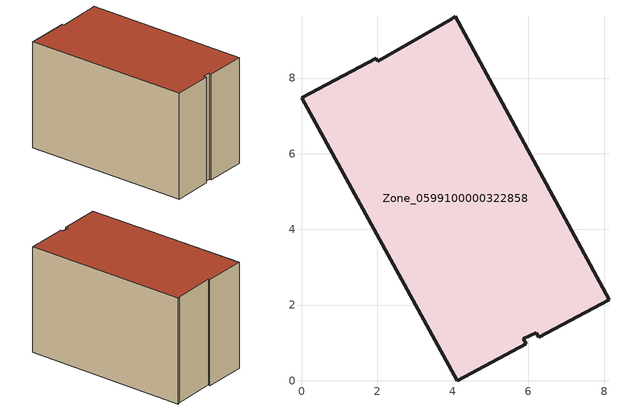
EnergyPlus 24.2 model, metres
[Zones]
Zone_0599100000322858
 floor ground (C_G): 6.27,1.15 6.21,1.26 5.87,1.11 5.94,0.97 4.12,0 0,7.48 1.97,8.53 2.02,8.44 3.96,9.55 4.06,9.63 8.13,2.14 z0
 wall outside (C_F): 5.87,1.11 6.21,1.26 6.27,1.15 8.13,2.14 4.06,9.63 3.96,9.55 2.02,8.44 1.97,8.53 0,7.48 4.12,0 5.94,0.97 5.87,1.11 z0:5.52
 roof outside (C_R): 6.21,1.26 6.27,1.15 8.13,2.14 4.06,9.63 3.96,9.55 2.02,8.44 1.97,8.53 0,7.48 4.12,0 5.94,0.97 5.87,1.11 z5.52
[BUILDING]
Pand.0599100000322858: North Axis=0; Terrain=City; Loads Convergence Tolerance Value=0.04; Temperature Convergence Tolerance Value=0.4; Solar Distribution=FullExterior; Maximum Number of Warmup Days=25; Minimum Number of Warmup Days=1
[Site:Location]
Rotterdam.The.Hague.AP_ZH_NLD Design_Conditions: Latitude=51.96; Longitude=4.45; Time Zone=1; Elevation=-4.5
[SITE:GROUNDTEMPERATURE:BUILDINGSURFACE]
18, 18, 18, 18, 18, 18, 18, 18, 18, 18, 18, 18
[MATERIAL] Thermal Absorptance=0.9; Solar Absorptance=0.7; Visible Absorptance=0.7
Name | Roughness | Thickness | Conductivity | Density | Specific Heat
G.TC.1946 | MediumSmooth | 0.15 | 1 | 540 | 1210
F.TC.1946 | Rough | 0.3 | 0.857143 | 1920 | 840
R.TC.1946 | MediumRough | 0.2 | 0.909091 | 1500 | 1000
[CONSTRUCTION]
C_G: G.TC.1946
C_F: F.TC.1946
C_R: R.TC.1946
[ZONE]
Zone_0599100000322858: Type=1; Multiplier=1; Ceiling Height=Autocalculate; Volume=Autocalculate; Floor Area=autocalculate; Part of Total Floor Area=Yes
[ZONEINFILTRATION:DESIGNFLOWRATE]
Infil_Zone_0599100000322858: Zone or ZoneList or Space or SpaceList=Zone_0599100000322858; Schedule=AlwaysOn; Design Flow Rate Calculation Method=Flow/Area; Flow Rate per Floor Area=0.003; Constant Term Coefficient=1; Temperature Term Coefficient=0; Velocity Term Coefficient=0; Velocity Squared Term Coefficient=0
[HVACTEMPLATE:ZONE:IDEALLOADSAIRSYSTEM]
Zone_0599100000322858: Maximum Heating Supply Air Temperature=50; Minimum Cooling Supply Air Temperature=13; Maximum Heating Supply Air Humidity Ratio=0.0156; Minimum Cooling Supply Air Humidity Ratio=0.0077; Heating Limit=NoLimit; Cooling Limit=NoLimit; Dehumidification Control Type=ConstantSensibleHeatRatio; Cooling Sensible Heat Ratio=0.7; Dehumidification Setpoint=60; Humidification Control Type=None; Humidification Setpoint=30; Outdoor Air Method=None; Outdoor Air Flow Rate per Person=0.00944; Outdoor Air Flow Rate per Zone Floor Area=0; Outdoor Air Flow Rate per Zone=0; Demand Controlled Ventilation Type=None; Outdoor Air Economizer Type=NoEconomizer; Heat Recovery Type=None; Sensible Heat Recovery Effectiveness=0.7; Latent Heat Recovery Effectiveness=0.65
[ZONECONTROL:THERMOSTAT]
ThermostatControl_Zone_0599100000322858: Zone or ZoneList=Zone_0599100000322858; Control Type Schedule=DualSetpointControlType; Control 1=Thermostat_Zone_0599100000322858; Temperature Difference Between Cutout And Setpoint=0
[THERMOSTATSETPOINT:DUALSETPOINT]
Thermostat_Zone_0599100000322858: Heating Setpoint Temperature Schedule=HeatingSetpoint_Zone_0599100000322858; Cooling Setpoint Temperature Schedule=CoolingSetpoint_Zone_0599100000322858
[SCHEDULE:COMPACT]
HeatingSetpoint_Zone_0599100000322858: Through: 12/31, For: AllDays, Until: 24:00, 21
CoolingSetpoint_Zone_0599100000322858: Through: 12/31, For: AllDays, Until: 24:00, 24
DualSetpointControlType: Through: 12/31, For: AllDays, Until: 24:00, 4
AlwaysOn: Through: 12/31, For: AllDays, Until: 24:00, 1
